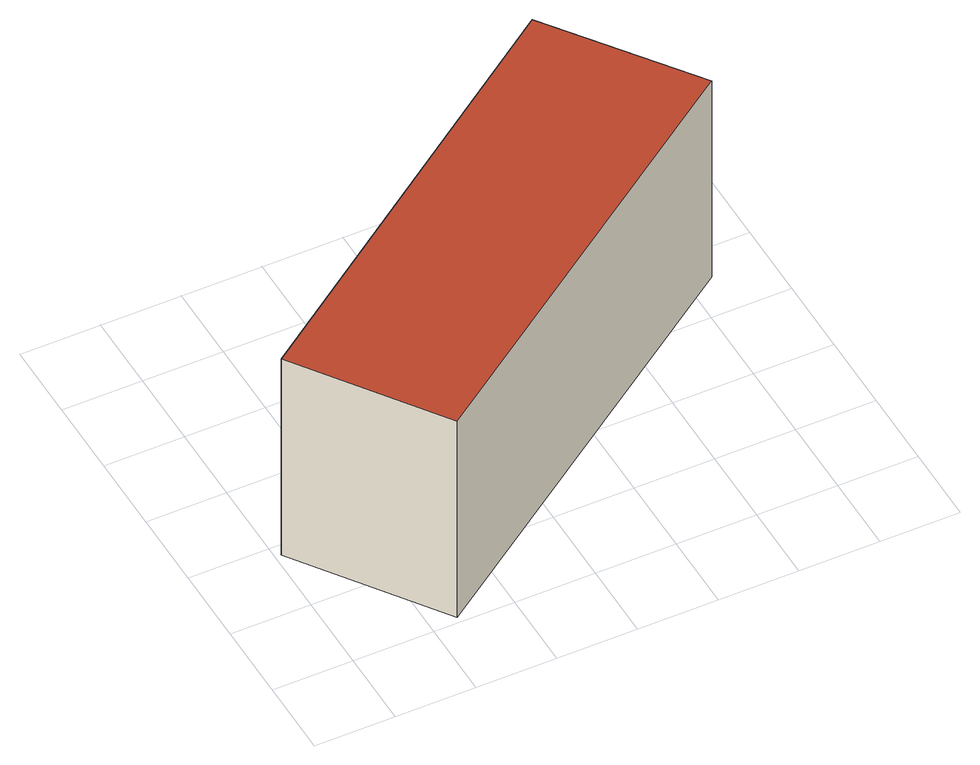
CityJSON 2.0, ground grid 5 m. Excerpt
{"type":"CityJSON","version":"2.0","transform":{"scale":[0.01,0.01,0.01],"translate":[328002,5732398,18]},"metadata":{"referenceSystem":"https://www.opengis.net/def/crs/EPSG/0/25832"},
"CityObjects":{
"building1":{"type":"Building","attributes":{"Geometrietyp2DReferenz":"3000","Gemeindeschluessel":"05170048","function":"31001_2100","roofType":"1000","measuredHeight":14.93},"geometry":[{"type":"Solid","lod":"2","boundaries":[[[[0,1,2,3]],[[4,5,1,0]],[[6,7,5,4]],[[3,2,7,6]],[[4,0,3,6]],[[1,5,7,2]]]],"semantics":{"surfaces":[{"type":"WallSurface"},{"type":"RoofSurface"},{"type":"GroundSurface"}],"values":[[0,0,0,0,1,2]]}}]}
},
"vertices":[
[3152,1786,1501],[3152,1786,8],[2503,2673,8],[2503,2673,1501],[667,39,1501],[667,39,8],[39,925,1501],[39,925,8]
]}
